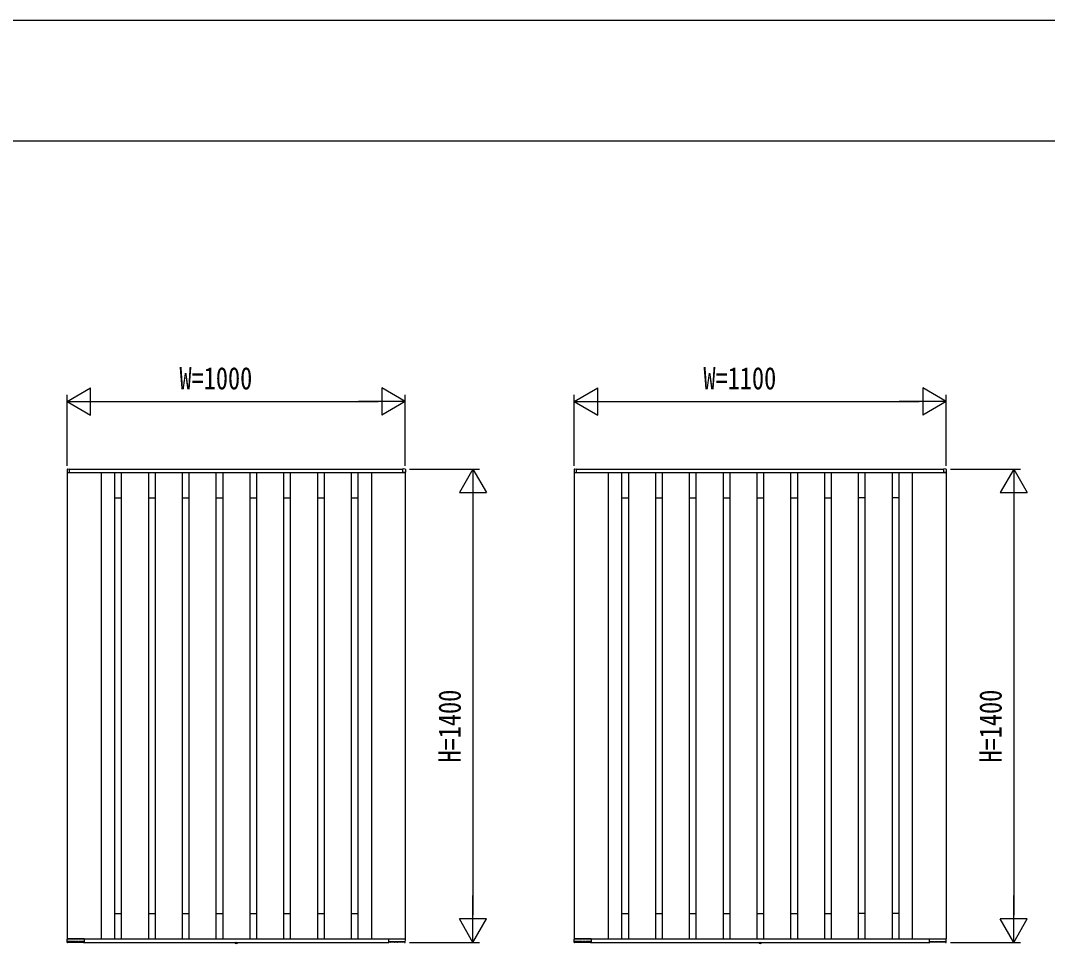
# Model space of a CAD drawing. Units: millimetres on the paper. Extents: x -297 to 297, y -210 to 210.
# Drawn here: x -1.9 to 150, y 71.1 to 210 of the extents above; entities that cross this region are included whole.
import ezdxf
from ezdxf.enums import TextEntityAlignment as Align

# ---------------------------------------------------------------- set-up
doc = ezdxf.new("R2010")
doc.units = ezdxf.units.MM
for name, color, linetype in [('0-2_YKK_A1', 4, 'Continuous'), ('0-3_YKK_D', 6, 'Continuous'), ('0-4_YKK_ZWAK', 7, 'Continuous')]:
    doc.layers.add(name, color=color, linetype=linetype)
doc.styles.add('ＭＳ ゴシック', font='')
doc.styles.get('ＭＳ ゴシック').set_extended_font_data('MS Gothic')

msp = doc.modelspace()

# ---------------------------------------------------------------- linework, layer by layer
at = {"layer": '0-2_YKK_A1'}
for p, q in [((4.976, 143.582), (4.976, 143.175)), ((5.001, 143.15), (5.001, 74.15)), ((5.001, 143.15), (55.001, 143.15)), ((5.001, 143.15), (5.336, 143.15)), ((5.047, 143.656), (5.325, 143.673)), ((5.336, 143.15), (5.336, 143.15)), ((5.351, 143.65), (54.651, 143.65)), ((5.351, 143.15), (5.351, 143.65)), ((5.351, 143.165), (5.351, 143.648)), ((10.001, 143.15), (10.001, 74.15)), ((12.001, 143.15), (12.001, 74.15)), ((13.001, 143.15), (13.001, 74.15)), ((17.001, 143.15), (17.001, 74.15)), ((18.001, 143.15), (18.001, 74.15)), ((22.001, 143.15), (22.001, 74.15)), ((23.001, 143.15), (23.001, 74.15)), ((27.001, 143.15), (27.001, 74.15)), ((28.001, 143.15), (28.001, 74.15)), ((32.001, 143.15), (32.001, 74.15)), ((33.001, 143.15), (33.001, 74.15)), ((37.001, 143.15), (37.001, 74.15)), ((38.001, 143.15), (38.001, 74.15)), ((42.001, 143.15), (42.001, 74.15)), ((43.001, 143.15), (43.001, 74.15)), ((47.001, 143.15), (47.001, 74.15)), ((48.001, 143.15), (48.001, 74.15)), ((50.001, 143.15), (50.001, 74.15)), ((54.651, 143.15), (54.651, 143.65)), ((54.651, 143.165), (54.651, 143.648)), ((55.001, 143.15), (54.666, 143.15)), ((54.666, 143.15), (54.666, 143.15)), ((54.956, 143.656), (54.678, 143.673)), ((55.001, 143.15), (55.001, 74.15)), ((55.026, 143.582), (55.026, 143.175)), ((79.976, 143.582), (79.976, 143.175)), ((80.001, 143.15), (80.001, 74.15)), ((80.001, 143.15), (135.001, 143.15)), ((80.001, 143.15), (80.336, 143.15)), ((80.047, 143.656), (80.325, 143.673)), ((80.336, 143.15), (80.336, 143.15)), ((80.351, 143.65), (134.651, 143.65)), ((80.351, 143.15), (80.351, 143.65)), ((80.351, 143.165), (80.351, 143.648)), ((85.001, 143.15), (85.001, 74.15)), ((87.001, 143.15), (87.001, 74.15)), ((88.001, 143.15), (88.001, 74.15)), ((92.001, 143.15), (92.001, 74.15)), ((93.001, 143.15), (93.001, 74.15)), ((97.001, 143.15), (97.001, 74.15)), ((98.001, 143.15), (98.001, 74.15)), ((102.001, 143.15), (102.001, 74.15)), ((103.001, 143.15), (103.001, 74.15)), ((107.001, 143.15), (107.001, 74.15)), ((108.001, 143.15), (108.001, 74.15)), ((112.001, 143.15), (112.001, 74.15)), ((113.001, 143.15), (113.001, 74.15)), ((117.001, 143.15), (117.001, 74.15)), ((118.001, 143.15), (118.001, 74.15)), ((122.001, 143.15), (122.001, 74.15)), ((123.001, 143.15), (123.001, 74.15)), ((127.001, 143.15), (127.001, 74.15)), ((128.001, 143.15), (128.001, 74.15)), ((130.001, 143.15), (130.001, 74.15)), ((134.651, 143.15), (134.651, 143.65)), ((134.651, 143.165), (134.651, 143.648)), ((135.001, 143.15), (134.666, 143.15)), ((134.666, 143.15), (134.666, 143.15)), ((134.956, 143.656), (134.678, 143.673)), ((135.001, 143.15), (135.001, 74.15)), ((135.026, 143.582), (135.026, 143.175)), ((12.001, 139.4), (13.001, 139.4)), ((17.001, 139.4), (18.001, 139.4)), ((22.001, 139.4), (23.001, 139.4)), ((27.001, 139.4), (28.001, 139.4)), ((32.001, 139.4), (33.001, 139.4)), ((37.001, 139.4), (38.001, 139.4)), ((42.001, 139.4), (43.001, 139.4)), ((47.001, 139.4), (48.001, 139.4)), ((87.001, 139.4), (88.001, 139.4)), ((92.001, 139.4), (93.001, 139.4)), ((97.001, 139.4), (98.001, 139.4)), ((102.001, 139.4), (103.001, 139.4)), ((107.001, 139.4), (108.001, 139.4)), ((112.001, 139.4), (113.001, 139.4)), ((117.001, 139.4), (118.001, 139.4)), ((123.001, 139.4), (122.001, 139.4)), ((128.001, 139.4), (127.001, 139.4)), ((12.001, 77.9), (13.001, 77.9)), ((17.001, 77.9), (18.001, 77.9)), ((22.001, 77.9), (23.001, 77.9)), ((27.001, 77.9), (28.001, 77.9)), ((32.001, 77.9), (33.001, 77.9)), ((37.001, 77.9), (38.001, 77.9)), ((42.001, 77.9), (43.001, 77.9)), ((47.001, 77.9), (48.001, 77.9)), ((87.001, 77.9), (88.001, 77.9)), ((92.001, 77.9), (93.001, 77.9)), ((97.001, 77.9), (98.001, 77.9)), ((102.001, 77.9), (103.001, 77.9)), ((107.001, 77.9), (108.001, 77.9)), ((112.001, 77.9), (113.001, 77.9)), ((117.001, 77.9), (118.001, 77.9)), ((123.001, 77.9), (122.001, 77.9)), ((128.001, 77.9), (127.001, 77.9)), ((5.007, 73.648), (4.978, 74.123)), ((5.001, 74.15), (55.001, 74.15)), ((7.486, 74.15), (5.003, 74.15)), ((5.069, 73.625), (5.032, 73.625)), ((5.094, 73.65), (5.096, 73.74)), ((5.095, 73.675), (7.41, 73.675)), ((6.141, 73.755), (5.112, 73.755)), ((6.157, 73.74), (6.158, 73.7)), ((6.244, 73.7), (6.244, 73.74)), ((6.593, 73.755), (6.26, 73.755)), ((6.609, 73.74), (6.609, 73.7)), ((6.695, 73.7), (6.696, 73.74)), ((7.393, 73.755), (6.712, 73.755)), ((7.207, 73.755), (7.208, 73.7)), ((7.409, 73.74), (7.41, 73.65)), ((7.476, 73.626), (7.435, 73.626)), ((7.501, 74.15), (7.501, 73.65)), ((7.501, 74.135), (7.501, 73.651)), ((7.501, 73.65), (52.501, 73.65)), ((29.806, 73.625), (29.81, 73.65)), ((29.806, 73.625), (29.814, 73.576)), ((29.806, 73.625), (30.197, 73.625)), ((29.81, 73.65), (30.193, 73.65)), ((30.197, 73.625), (30.188, 73.576)), ((30.197, 73.625), (30.193, 73.65)), ((52.501, 74.15), (52.501, 73.65)), ((52.501, 74.135), (52.501, 73.651)), ((52.516, 74.15), (55, 74.15)), ((52.526, 73.626), (52.568, 73.626)), ((52.594, 73.74), (52.593, 73.65)), ((54.908, 73.675), (52.593, 73.675)), ((52.61, 73.755), (53.291, 73.755)), ((52.796, 73.755), (52.795, 73.7)), ((53.308, 73.7), (53.307, 73.74)), ((53.394, 73.74), (53.394, 73.7)), ((53.41, 73.755), (53.743, 73.755)), ((53.759, 73.7), (53.759, 73.74)), ((53.846, 73.74), (53.845, 73.7)), ((53.862, 73.755), (54.891, 73.755)), ((54.908, 73.65), (54.907, 73.74)), ((54.933, 73.625), (54.971, 73.625)), ((54.996, 73.648), (55.025, 74.123)), ((80.007, 73.648), (79.978, 74.123)), ((80.001, 74.15), (135.001, 74.15)), ((82.486, 74.15), (80.003, 74.15)), ((80.069, 73.625), (80.032, 73.625)), ((80.094, 73.65), (80.096, 73.74)), ((80.095, 73.675), (82.41, 73.675)), ((81.141, 73.755), (80.112, 73.755)), ((81.157, 73.74), (81.158, 73.7)), ((81.244, 73.7), (81.244, 73.74)), ((81.593, 73.755), (81.26, 73.755)), ((81.609, 73.74), (81.609, 73.7)), ((81.695, 73.7), (81.696, 73.74)), ((82.393, 73.755), (81.712, 73.755)), ((82.207, 73.755), (82.208, 73.7)), ((82.409, 73.74), (82.41, 73.65)), ((82.476, 73.626), (82.435, 73.626)), ((82.501, 74.15), (82.501, 73.65)), ((82.501, 74.135), (82.501, 73.651)), ((82.501, 73.65), (132.501, 73.65)), ((107.306, 73.625), (107.31, 73.65)), ((107.306, 73.625), (107.314, 73.576)), ((107.306, 73.625), (107.697, 73.625)), ((107.31, 73.65), (107.693, 73.65)), ((107.697, 73.625), (107.688, 73.576)), ((107.697, 73.625), (107.693, 73.65)), ((132.501, 74.15), (132.501, 73.65)), ((132.501, 74.135), (132.501, 73.651)), ((132.516, 74.15), (135, 74.15)), ((132.526, 73.626), (132.568, 73.626)), ((132.594, 73.74), (132.593, 73.65)), ((134.908, 73.675), (132.593, 73.675)), ((132.61, 73.755), (133.291, 73.755)), ((132.796, 73.755), (132.795, 73.7)), ((133.308, 73.7), (133.307, 73.74)), ((133.394, 73.74), (133.394, 73.7)), ((133.41, 73.755), (133.743, 73.755)), ((133.759, 73.7), (133.759, 73.74)), ((133.846, 73.74), (133.845, 73.7)), ((133.862, 73.755), (134.891, 73.755)), ((134.908, 73.65), (134.907, 73.74)), ((134.933, 73.625), (134.971, 73.625)), ((134.996, 73.648), (135.025, 74.123))]:
    msp.add_line(p, q, dxfattribs=at)
for points in [[(5.112, 73.755), (5.105, 73.754), (5.101, 73.751), (5.099, 73.748), (5.097, 73.746), (5.096, 73.743), (5.096, 73.74)], [(6.157, 73.74), (6.157, 73.743), (6.156, 73.745), (6.155, 73.747), (6.153, 73.75), (6.151, 73.752), (6.147, 73.754), (6.141, 73.755)], [(6.26, 73.755), (6.253, 73.754), (6.249, 73.751), (6.247, 73.748), (6.245, 73.746), (6.245, 73.743), (6.244, 73.74)], [(6.609, 73.74), (6.608, 73.743), (6.608, 73.745), (6.607, 73.747), (6.605, 73.75), (6.602, 73.752), (6.599, 73.754), (6.593, 73.755)], [(6.712, 73.755), (6.705, 73.754), (6.701, 73.751), (6.699, 73.748), (6.697, 73.746), (6.696, 73.743), (6.696, 73.74)], [(7.409, 73.74), (7.408, 73.743), (7.408, 73.745), (7.407, 73.747), (7.405, 73.75), (7.402, 73.752), (7.399, 73.754), (7.393, 73.755)], [(29.886, 73.521), (29.944, 73.637), (30.001, 73.667)], [(30.116, 73.521), (30.059, 73.637), (30.001, 73.667)], [(52.594, 73.74), (52.594, 73.743), (52.595, 73.745), (52.596, 73.747), (52.598, 73.75), (52.6, 73.752), (52.604, 73.754), (52.61, 73.755)], [(53.291, 73.755), (53.298, 73.754), (53.302, 73.751), (53.304, 73.748), (53.306, 73.746), (53.306, 73.743), (53.307, 73.74)], [(53.394, 73.74), (53.394, 73.743), (53.395, 73.745), (53.396, 73.747), (53.398, 73.75), (53.4, 73.752), (53.404, 73.754), (53.41, 73.755)], [(53.743, 73.755), (53.749, 73.754), (53.753, 73.751), (53.756, 73.748), (53.757, 73.746), (53.758, 73.743), (53.759, 73.74)], [(53.846, 73.74), (53.846, 73.743), (53.847, 73.745), (53.848, 73.747), (53.85, 73.75), (53.852, 73.752), (53.856, 73.754), (53.862, 73.755)], [(54.891, 73.755), (54.898, 73.754), (54.902, 73.751), (54.904, 73.748), (54.906, 73.746), (54.906, 73.743), (54.907, 73.74)], [(80.112, 73.755), (80.105, 73.754), (80.101, 73.751), (80.099, 73.748), (80.097, 73.746), (80.096, 73.743), (80.096, 73.74)], [(81.157, 73.74), (81.157, 73.743), (81.156, 73.745), (81.155, 73.747), (81.153, 73.75), (81.151, 73.752), (81.147, 73.754), (81.141, 73.755)], [(81.26, 73.755), (81.253, 73.754), (81.249, 73.751), (81.247, 73.748), (81.245, 73.746), (81.245, 73.743), (81.244, 73.74)], [(81.609, 73.74), (81.608, 73.743), (81.608, 73.745), (81.607, 73.747), (81.605, 73.75), (81.602, 73.752), (81.599, 73.754), (81.593, 73.755)], [(81.712, 73.755), (81.705, 73.754), (81.701, 73.751), (81.699, 73.748), (81.697, 73.746), (81.696, 73.743), (81.696, 73.74)], [(82.409, 73.74), (82.408, 73.743), (82.408, 73.745), (82.407, 73.747), (82.405, 73.75), (82.402, 73.752), (82.399, 73.754), (82.393, 73.755)], [(107.386, 73.521), (107.444, 73.637), (107.501, 73.667)], [(107.616, 73.521), (107.559, 73.637), (107.501, 73.667)], [(132.594, 73.74), (132.594, 73.743), (132.595, 73.745), (132.596, 73.747), (132.598, 73.75), (132.6, 73.752), (132.604, 73.754), (132.61, 73.755)], [(133.291, 73.755), (133.298, 73.754), (133.302, 73.751), (133.304, 73.748), (133.306, 73.746), (133.306, 73.743), (133.307, 73.74)], [(133.394, 73.74), (133.394, 73.743), (133.395, 73.745), (133.396, 73.747), (133.398, 73.75), (133.4, 73.752), (133.404, 73.754), (133.41, 73.755)], [(133.743, 73.755), (133.749, 73.754), (133.753, 73.751), (133.756, 73.748), (133.757, 73.746), (133.758, 73.743), (133.759, 73.74)], [(133.846, 73.74), (133.846, 73.743), (133.847, 73.745), (133.848, 73.747), (133.85, 73.75), (133.852, 73.752), (133.856, 73.754), (133.862, 73.755)], [(134.891, 73.755), (134.898, 73.754), (134.902, 73.751), (134.904, 73.748), (134.906, 73.746), (134.906, 73.743), (134.907, 73.74)]]:
    msp.add_lwpolyline(points, dxfattribs=at)
for centre, radius, start, end in [((5.051, 143.582), 0.075, 93.5, 180), ((5.001, 143.175), 0.025, 180, 270), ((5.326, 143.648), 0.025, 0, 93.5), ((5.336, 143.165), 0.015, 270, 0), ((54.676, 143.648), 0.025, 86.5, 180), ((54.666, 143.165), 0.015, 180, 270), ((54.951, 143.582), 0.075, 0, 86.5), ((55.001, 143.175), 0.025, 270, 0), ((80.051, 143.582), 0.075, 93.5, 180), ((80.001, 143.175), 0.025, 180, 270), ((80.326, 143.648), 0.025, 0, 93.5), ((80.336, 143.165), 0.015, 270, 0), ((134.676, 143.648), 0.025, 86.5, 180), ((134.666, 143.165), 0.015, 180, 270), ((134.951, 143.582), 0.075, 0, 86.5), ((135.001, 143.175), 0.025, 270, 0), ((5.003, 74.125), 0.025, 90, 183.5), ((5.032, 73.65), 0.025, 183.5, 269.21081), ((5.069, 73.65), 0.025, 269.18971, 359), ((6.182, 73.7), 0.025, 181, 270), ((6.219, 73.7), 0.025, 270, 359), ((6.634, 73.7), 0.025, 181, 270), ((6.67, 73.7), 0.025, 270, 359), ((7.232, 73.7), 0.025, 181, 270), ((7.435, 73.651), 0.025, 181.0014, 270.00152), ((7.476, 73.651), 0.025, 270, 0), ((7.486, 74.135), 0.015, 0, 90), ((29.859, 73.584), 0.045, 190, 239.36409), ((30.001, 73.825), 0.325, 239.36409, 300.63591), ((30.144, 73.584), 0.045, 300.63591, 350), ((52.516, 74.135), 0.015, 90, 180), ((52.526, 73.651), 0.025, 180, 270), ((52.568, 73.651), 0.025, 269.99848, 358.9986), ((52.77, 73.7), 0.025, 270, 359), ((53.332, 73.7), 0.025, 181, 270), ((53.369, 73.7), 0.025, 270, 359), ((53.784, 73.7), 0.025, 181, 270), ((53.82, 73.7), 0.025, 270, 359), ((54.933, 73.65), 0.025, 181, 270.81029), ((54.971, 73.65), 0.025, 270.78919, 356.5), ((55, 74.125), 0.025, 356.5, 90), ((80.003, 74.125), 0.025, 90, 183.5), ((80.032, 73.65), 0.025, 183.5, 269.21081), ((80.069, 73.65), 0.025, 269.18971, 359), ((81.182, 73.7), 0.025, 181, 270), ((81.219, 73.7), 0.025, 270, 359), ((81.634, 73.7), 0.025, 181, 270), ((81.67, 73.7), 0.025, 270, 359), ((82.232, 73.7), 0.025, 181, 270), ((82.435, 73.651), 0.025, 181.0014, 270.00152), ((82.476, 73.651), 0.025, 270, 0), ((82.486, 74.135), 0.015, 0, 90), ((107.359, 73.584), 0.045, 190, 239.36409), ((107.501, 73.825), 0.325, 239.36409, 300.63591), ((107.644, 73.584), 0.045, 300.63591, 350), ((132.516, 74.135), 0.015, 90, 180), ((132.526, 73.651), 0.025, 180, 270), ((132.568, 73.651), 0.025, 269.99848, 358.9986), ((132.77, 73.7), 0.025, 270, 359), ((133.332, 73.7), 0.025, 181, 270), ((133.369, 73.7), 0.025, 270, 359), ((133.784, 73.7), 0.025, 181, 270), ((133.82, 73.7), 0.025, 270, 359), ((134.933, 73.65), 0.025, 181, 270.81029), ((134.971, 73.65), 0.025, 270.78919, 356.5), ((135, 74.125), 0.025, 356.5, 90)]:
    msp.add_arc(centre, radius, start, end, dxfattribs=at)
at = {"layer": '0-3_YKK_D'}
for p, q in [((5.001, 153.65), (8.465, 155.65)), ((8.465, 151.65), (8.465, 155.65)), ((55.001, 153.65), (51.537, 155.65)), ((51.537, 155.65), (51.537, 151.65)), ((80.001, 153.65), (83.465, 155.65)), ((83.465, 151.65), (83.465, 155.65)), ((135.001, 153.65), (131.537, 155.65)), ((131.537, 155.65), (131.537, 151.65)), ((5.001, 144.15), (5.001, 154.65)), ((5.001, 153.65), (8.465, 151.65)), ((5.001, 153.65), (11.93, 153.65)), ((9.001, 153.65), (51.001, 153.65)), ((55.001, 153.65), (48.073, 153.65)), ((55.001, 153.65), (51.537, 151.65)), ((55.001, 144.15), (55.001, 154.65)), ((80.001, 144.15), (80.001, 154.65)), ((80.001, 153.65), (83.465, 151.65)), ((80.001, 153.65), (86.93, 153.65)), ((84.001, 153.65), (131.001, 153.65)), ((135.001, 153.65), (128.073, 153.65)), ((135.001, 153.65), (131.537, 151.65)), ((135.001, 144.15), (135.001, 154.65)), ((55.651, 143.648), (66.001, 143.648)), ((65.001, 143.648), (63.001, 140.184)), ((65.001, 143.648), (67.001, 140.184)), ((65.001, 143.648), (65.001, 136.72)), ((135.651, 143.648), (146.001, 143.648)), ((145.001, 143.648), (143.001, 140.184)), ((145.001, 143.648), (147.001, 140.184)), ((145.001, 143.648), (145.001, 136.72)), ((63.001, 140.184), (67.001, 140.184)), ((143.001, 140.184), (147.001, 140.184)), ((65.001, 139.648), (65.001, 77.648)), ((145.001, 139.648), (145.001, 77.648)), ((65.001, 73.648), (65.001, 80.577)), ((145.001, 73.648), (145.001, 80.577)), ((65.001, 73.648), (63.001, 77.113)), ((67.001, 77.113), (63.001, 77.113)), ((65.001, 73.648), (67.001, 77.113)), ((145.001, 73.648), (143.001, 77.113)), ((147.001, 77.113), (143.001, 77.113)), ((145.001, 73.648), (147.001, 77.113)), ((55.651, 73.648), (66.001, 73.648)), ((135.651, 73.648), (146.001, 73.648))]:
    msp.add_line(p, q, dxfattribs=at)
at = {"layer": '0-4_YKK_ZWAK'}
msp.add_line((270.001, 192.15), (-275.999, 192.15), dxfattribs=at)
msp.add_lwpolyline([(-297, -210), (297, -210), (297, 210), (-297, 210)], close=True, dxfattribs=at)

# ---------------------------------------------------------------- texts
at = {"layer": '0-3_YKK_D', "style": 'ＭＳ ゴシック', "width": 0.8}
for s, p in [('W=1000', (21.601, 154.45)), ('W=1100', (99.101, 154.45))]:
    msp.add_text(s, height=3.299, dxfattribs=at).set_placement(p, align=Align.BOTTOM_LEFT)
for p in [(64.201, 100.248), (144.201, 100.248)]:
    msp.add_text('H=1400', height=3.299, rotation=90, dxfattribs=at).set_placement(p, align=Align.BOTTOM_LEFT)

doc.saveas('drawing.dxf')
